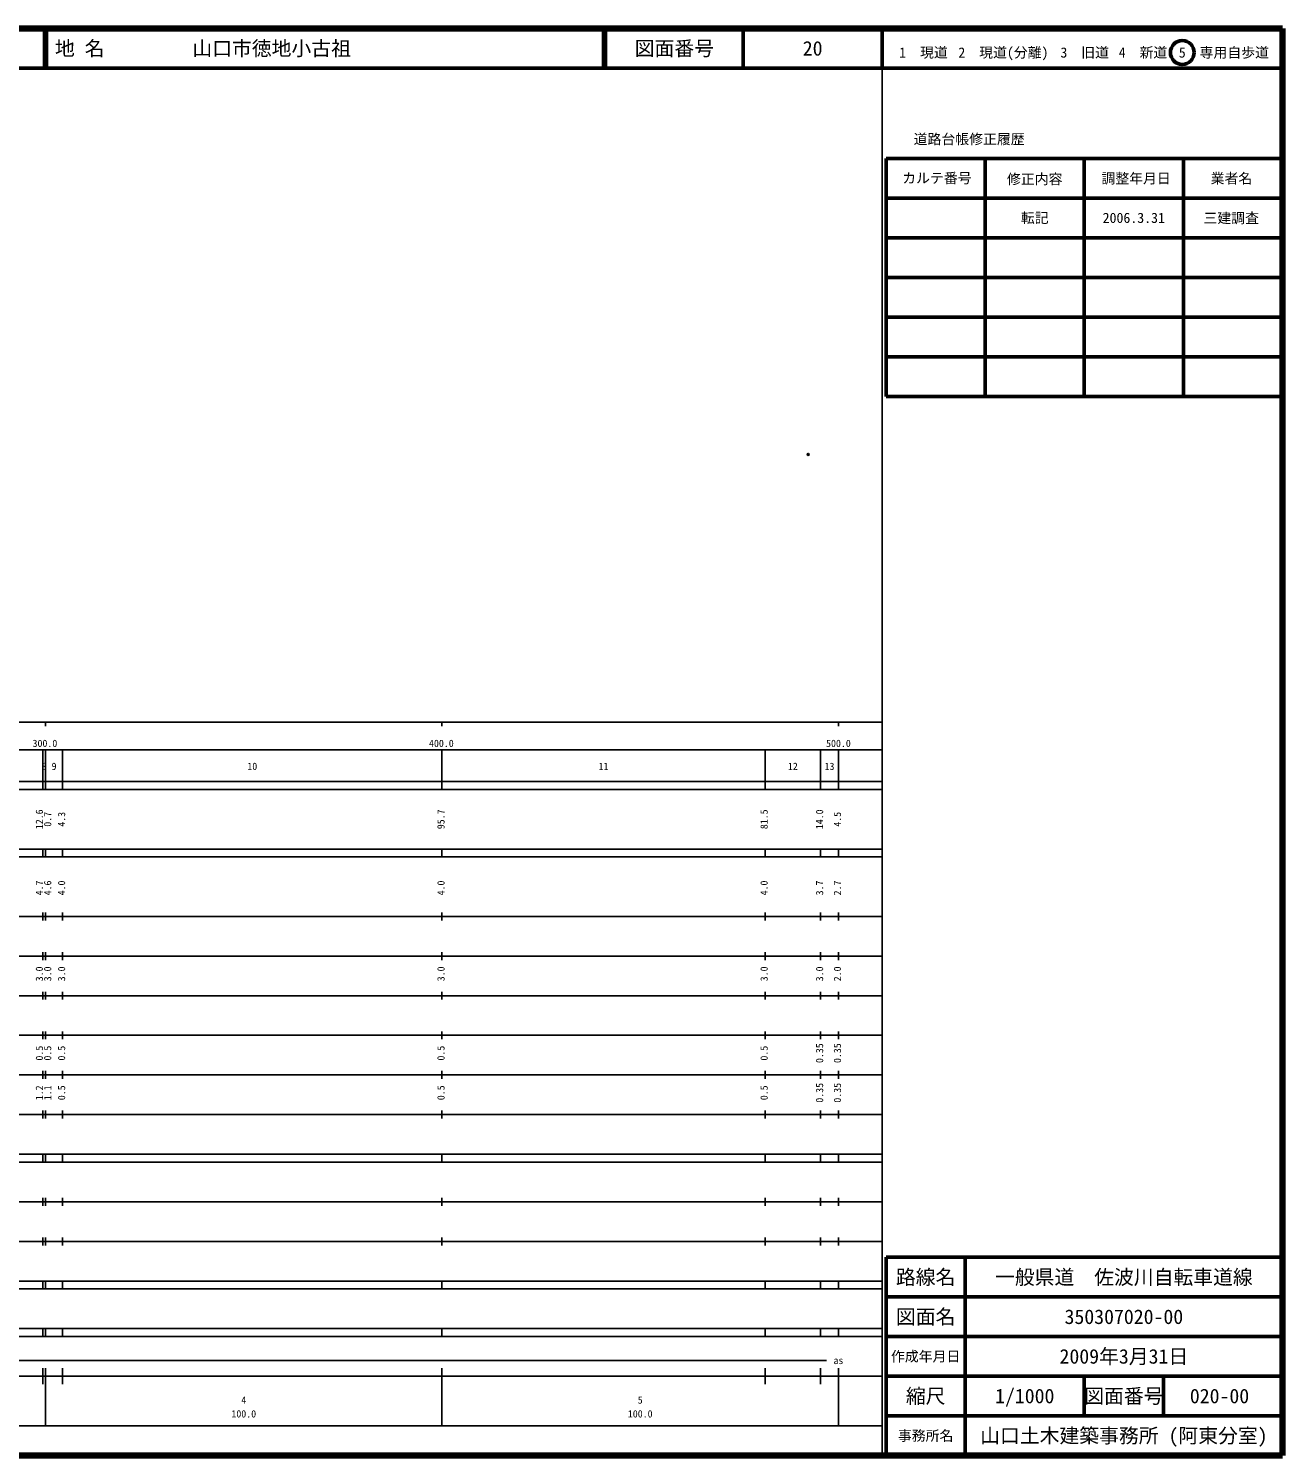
# Model space of a CAD drawing. Units: millimetres on the paper. Extents: x 40 to 680, y 20 to 380.
# Drawn here: x 363.7 to 680, y 20 to 380 of the extents above; entities that cross this region are included whole.
import ezdxf
from ezdxf.enums import TextEntityAlignment as Align

# ---------------------------------------------------------------- set-up
doc = ezdxf.new("R2010")
doc.units = ezdxf.units.MM
doc.header["$PDMODE"] = 32
doc.header["$PDSIZE"] = 0.5
doc.layers.add('M-OTRS', color=6, linetype='Continuous')
doc.layers.add('M-TTL-TXT', color=7, linetype='Continuous')
for name, color, linetype, lineweight in [('M-TTL', 2, 'Continuous', 140), ('M-TTL-BAND', 7, 'Continuous', 25), ('M-TTL-FRAM', 2, 'Continuous', 50), ('M-TTL-LINE', 7, 'Continuous', 50)]:
    doc.layers.add(name, color=color, linetype=linetype, lineweight=lineweight)
doc.styles.add('ＭＳ ゴシック', font='')
doc.styles.get('ＭＳ ゴシック').set_extended_font_data('MS Gothic')

msp = doc.modelspace()

# ---------------------------------------------------------------- linework, layer by layer
at = {"layer": 'M-OTRS'}
msp.add_point((560.387, 272.557), dxfattribs=at)
at = {"layer": 'M-TTL'}
for p, q in [((680, 380), (40, 380)), ((680, 20), (680, 380)), ((40, 20), (680, 20))]:
    msp.add_line(p, q, dxfattribs=at)
at = {"layer": 'M-TTL-BAND'}
for p, q in [((579, 20), (579, 370)), ((40, 205), (579, 205)), ((368, 205), (368, 204)), ((468, 205), (468, 204)), ((568, 205), (568, 204)), ((68, 198), (579, 198)), ((367.3, 188), (367.3, 198)), ((368, 188), (368, 198)), ((372.3, 188), (372.3, 198)), ((468, 188), (468, 198)), ((549.5, 188), (549.5, 198)), ((563.5, 188), (563.5, 198)), ((568, 188), (568, 198)), ((40, 190), (579, 190)), ((40, 188), (579, 188)), ((40, 173), (579, 173)), ((367.3, 171), (367.3, 173)), ((368, 171), (368, 173)), ((372.3, 171), (372.3, 173)), ((468, 171), (468, 173)), ((549.5, 171), (549.5, 173)), ((563.5, 171), (563.5, 173)), ((568, 171), (568, 173)), ((40, 171), (579, 171)), ((40, 156), (579, 156)), ((367.3, 155), (367.3, 157)), ((368, 155), (368, 157)), ((372.3, 155), (372.3, 157)), ((468, 155), (468, 157)), ((549.5, 155), (549.5, 157)), ((563.5, 155), (563.5, 157)), ((568, 155), (568, 157)), ((46, 146), (579, 146)), ((367.3, 145), (367.3, 147)), ((368, 145), (368, 147)), ((372.3, 145), (372.3, 147)), ((468, 145), (468, 147)), ((549.5, 145), (549.5, 147)), ((563.5, 145), (563.5, 147)), ((568, 145), (568, 147)), ((367.3, 135), (367.3, 137)), ((368, 135), (368, 137)), ((372.3, 135), (372.3, 137)), ((468, 135), (468, 137)), ((549.5, 135), (549.5, 137)), ((563.5, 135), (563.5, 137)), ((568, 135), (568, 137)), ((52, 136), (579, 136)), ((46, 126), (579, 126)), ((367.3, 125), (367.3, 127)), ((368, 125), (368, 127)), ((372.3, 125), (372.3, 127)), ((468, 125), (468, 127)), ((549.5, 125), (549.5, 127)), ((563.5, 125), (563.5, 127)), ((568, 125), (568, 127)), ((52, 116), (579, 116)), ((367.3, 115), (367.3, 117)), ((368, 115), (368, 117)), ((372.3, 115), (372.3, 117)), ((468, 115), (468, 117)), ((549.5, 115), (549.5, 117)), ((563.5, 115), (563.5, 117)), ((568, 115), (568, 117)), ((46, 106), (579, 106)), ((367.3, 105), (367.3, 107)), ((368, 105), (368, 107)), ((372.3, 105), (372.3, 107)), ((468, 105), (468, 107)), ((549.5, 105), (549.5, 107)), ((563.5, 105), (563.5, 107)), ((568, 105), (568, 107)), ((40, 96), (579, 96)), ((40, 94), (579, 94)), ((367.3, 94), (367.3, 96)), ((368, 94), (368, 96)), ((372.3, 94), (372.3, 96)), ((468, 94), (468, 96)), ((549.5, 94), (549.5, 96)), ((563.5, 94), (563.5, 96)), ((568, 94), (568, 96)), ((49, 84), (579, 84)), ((367.3, 83), (367.3, 85)), ((368, 83), (368, 85)), ((372.3, 83), (372.3, 85)), ((468, 83), (468, 85)), ((549.5, 83), (549.5, 85)), ((563.5, 83), (563.5, 85)), ((568, 83), (568, 85)), ((40, 74), (579, 74)), ((367.3, 73), (367.3, 75)), ((368, 73), (368, 75)), ((372.3, 73), (372.3, 75)), ((468, 73), (468, 75)), ((549.5, 73), (549.5, 75)), ((563.5, 73), (563.5, 75)), ((568, 73), (568, 75)), ((40, 64), (579, 64)), ((40, 62), (579, 62)), ((367.3, 62), (367.3, 64)), ((368, 62), (368, 64)), ((372.3, 62), (372.3, 64)), ((468, 62), (468, 64)), ((549.5, 62), (549.5, 64)), ((563.5, 62), (563.5, 64)), ((568, 62), (568, 64)), ((40, 52), (579, 52)), ((367.3, 50), (367.3, 52)), ((368, 50), (368, 52)), ((372.3, 50), (372.3, 52)), ((468, 50), (468, 52)), ((549.5, 50), (549.5, 52)), ((563.5, 50), (563.5, 52)), ((568, 50), (568, 52)), ((40, 50), (579, 50)), ((71, 44), (565, 44)), ((40, 40), (579, 40)), ((367.3, 38), (367.3, 42)), ((368, 27.5), (368, 42)), ((372.3, 38), (372.3, 42)), ((468, 27.5), (468, 42)), ((549.5, 38), (549.5, 42)), ((563.5, 38), (563.5, 42)), ((568, 27.5), (568, 42)), ((68, 27.5), (579, 27.5))]:
    msp.add_line(p, q, dxfattribs=at)
at = {"layer": 'M-TTL-FRAM'}
for p, q in [((580, 347.197), (580, 287.197)), ((580, 347.197), (680, 347.197)), ((580, 287.197), (680, 287.197)), ((680, 70), (580, 70)), ((580, 70), (580, 20))]:
    msp.add_line(p, q, dxfattribs=at)
at = {"layer": 'M-TTL-LINE'}
for p, q in [((367.75, 380), (367.75, 370)), ((368.25, 380), (368.25, 370)), ((508.747, 380), (508.747, 370)), ((509.247, 380), (509.247, 370)), ((543.997, 380), (543.997, 370)), ((579, 380), (579, 370)), ((40, 370), (680, 370)), ((605, 347.197), (605, 287.197)), ((630, 347.197), (630, 287.197)), ((655, 347.197), (655, 287.197)), ((580, 337.197), (680, 337.197)), ((580, 327.197), (680, 327.197)), ((580, 317.197), (680, 317.197)), ((580, 307.197), (680, 307.197)), ((580, 297.197), (680, 297.197)), ((600, 70), (600, 20)), ((680, 60), (580, 60)), ((680, 50), (580, 50)), ((680, 40), (580, 40)), ((630, 40), (630, 30)), ((650, 40), (650, 30)), ((680, 30), (580, 30))]:
    msp.add_line(p, q, dxfattribs=at)
msp.add_circle((654.738, 373.958), 3, dxfattribs=at)

# ---------------------------------------------------------------- texts
at = {"layer": 'M-TTL-BAND', "style": 'ＭＳ ゴシック'}
for s, p in [('300.0', (367.844, 198.195)), ('400.0', (467.844, 198.195)), ('500.0', (568, 198.195)), ('8', (367.65, 192.405)), ('9', (370.15, 192.405)), ('10', (420.15, 192.405)), ('11', (508.75, 192.405)), ('12', (556.5, 192.405)), ('13', (565.75, 192.405)), ('as', (568, 42.5)), ('4', (418, 32.523)), ('5', (518, 32.523)), ('100.0', (418, 29.033)), ('100.0', (518, 29.033))]:
    msp.add_text(s, height=1.833, dxfattribs=at).set_placement(p, align=Align.BOTTOM_CENTER)
for s, p in [('12.6', (367.894, 180.5)), ('0.7', (369.99, 180.5)), ('4.3', (373.498, 180.5)), ('95.7', (469.198, 180.5)), ('81.5', (550.698, 180.5)), ('14.0', (564.698, 180.5)), ('4.5', (569.198, 180.5)), ('4.7', (367.894, 163.174)), ('4.6', (369.99, 163.174)), ('4.0', (373.498, 163.174)), ('4.0', (469.198, 163.174)), ('4.0', (550.698, 163.174)), ('3.7', (564.698, 163.174)), ('2.7', (569.198, 163.174)), ('3.0', (367.894, 141.5)), ('3.0', (369.99, 141.5)), ('3.0', (373.498, 141.5)), ('3.0', (469.198, 141.5)), ('3.0', (550.698, 141.5)), ('3.0', (564.698, 141.5)), ('2.0', (569.198, 141.5)), ('0.5', (367.894, 121.5)), ('0.5', (369.99, 121.5)), ('0.5', (373.498, 121.5)), ('0.5', (469.198, 121.5)), ('0.5', (550.698, 121.5)), ('0.35', (564.698, 121.5)), ('0.35', (569.198, 121.5)), ('1.2', (367.894, 111.5)), ('1.1', (369.99, 111.5)), ('0.5', (373.498, 111.5)), ('0.5', (469.198, 111.5)), ('0.5', (550.698, 111.5)), ('0.35', (564.698, 111.5)), ('0.35', (569.198, 111.5))]:
    msp.add_text(s, height=1.833, rotation=90, dxfattribs=at).set_placement(p, align=Align.BOTTOM_CENTER)
at = {"layer": 'M-TTL-TXT', "style": 'ＭＳ ゴシック'}
for s, p in [('地 名', (370.38, 375)), ('山口市徳地小古祖', (405.024, 375))]:
    msp.add_text(s, height=3.666, dxfattribs=at).set_placement(p, align=Align.MIDDLE_LEFT)
for s, height, p in [('図面番号', 3.666, (526.622, 375)), ('20', 3.666, (561.497, 375)), ('1\u3000現道', 2.566, (589.448, 373.958)), ('2\u3000現道(分離)', 2.566, (609.619, 373.958)), ('3\u3000旧道', 2.566, (630.121, 373.958)), ('4\u3000新道', 2.566, (644.824, 373.958)), ('5\u3000専用自歩道', 2.566, (665.228, 373.958)), ('道路台帳修正履歴', 2.566, (600.968, 352.113)), ('カルテ番号', 2.566, (592.839, 342.277)), ('修正内容', 2.566, (617.509, 342.023)), ('調整年月日', 2.566, (643.089, 342.197)), ('業者名', 2.566, (667.134, 342.197)), ('転記', 2.566, (617.5, 332.245)), ('2006.3.31', 2.566, (642.5, 332.245)), ('三建調査', 2.566, (667.077, 332.189)), ('路線名', 3.666, (590, 65)), ('路線名', 3.666, (590, 65)), ('一般県道\u3000佐波川自転車道線', 3.666, (640, 65)), ('図面名', 3.666, (590, 55)), ('図面名', 3.666, (590, 55)), ('350307020-00', 3.666, (640, 55)), ('2009年3月31日', 3.666, (640, 45)), ('作成年月日', 2.566, (590, 45)), ('作成年月日', 2.566, (590, 45)), ('縮尺', 3.666, (590, 35)), ('縮尺', 3.666, (590, 35)), ('1/1000', 3.666, (615, 35)), ('図面番号', 3.666, (640, 35)), ('図面番号', 3.666, (640, 35)), ('020-00', 3.666, (664.125, 35)), ('事務所名', 2.566, (590, 25)), ('事務所名', 2.566, (590, 25)), ('山口土木建築事務所 (阿東分室)', 3.666, (640, 25))]:
    msp.add_text(s, height=height, dxfattribs=at).set_placement(p, align=Align.MIDDLE_CENTER)

doc.saveas('drawing.dxf')
